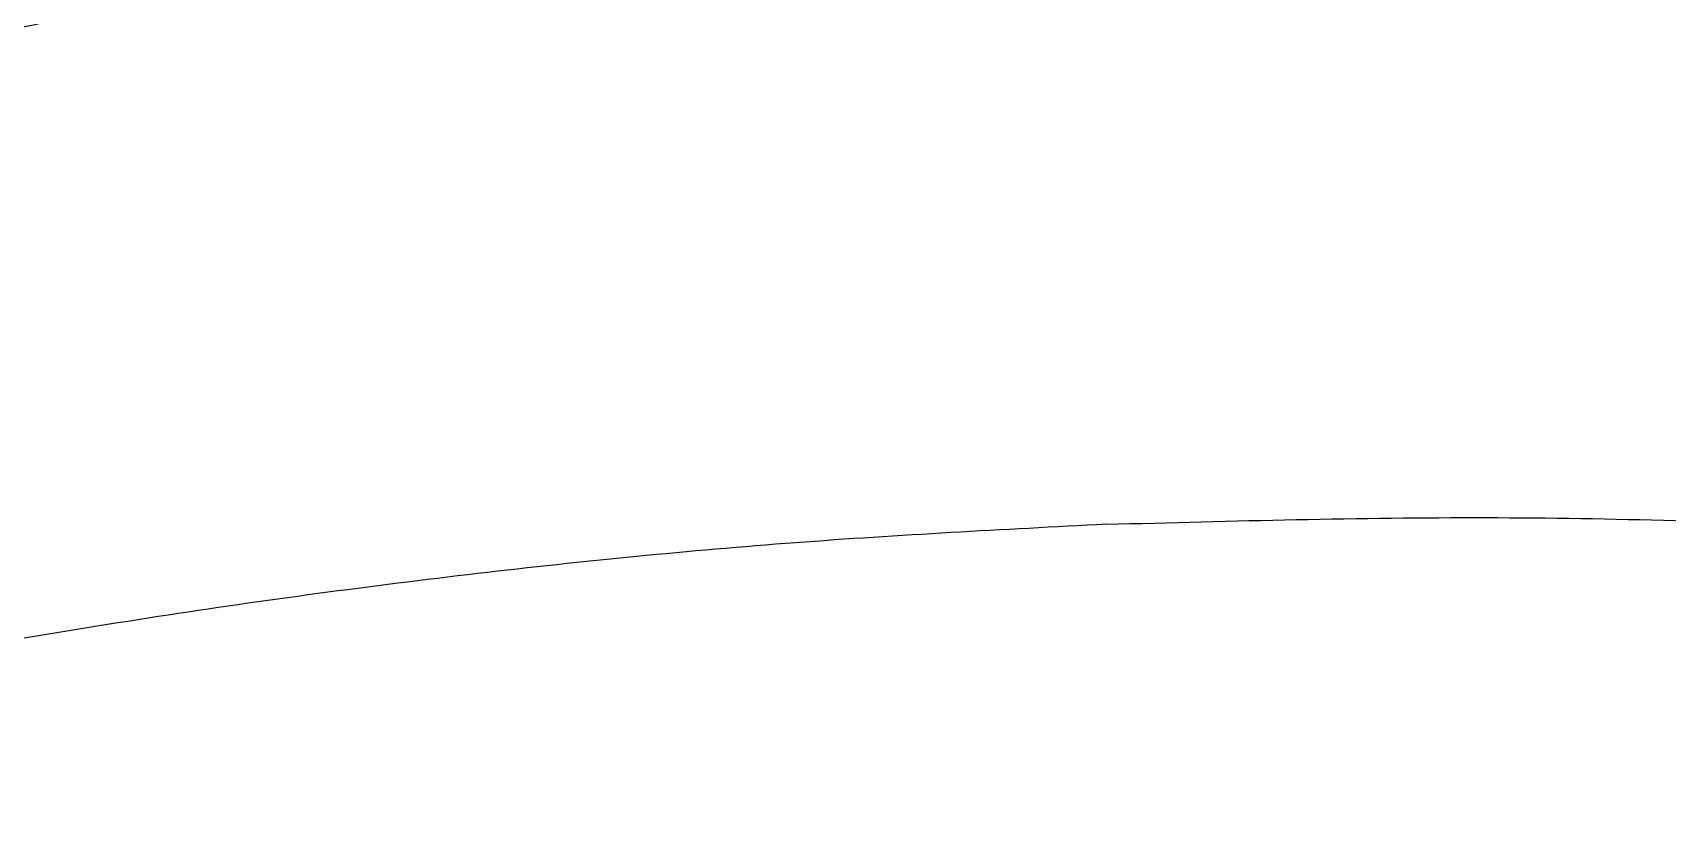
# Model space of a CAD drawing. Extents: x 400 to 501, y 484 to 634.
# Drawn here: x 446.09 to 450.16, y 538.829 to 540.784 of the extents above; entities that cross this region are included whole.
import ezdxf

# ---------------------------------------------------------------- set-up
doc = ezdxf.new("R2010")
doc.units = 0
doc.header["$MEASUREMENT"] = 0
doc.layers.add('DIM', color=3, linetype='Continuous')
doc.layers.add('GEOMETRY', color=3, linetype='Continuous', lineweight=25)

# ---------------------------------------------------------------- blocks, each defined once
blk = doc.blocks.new('2026 GRANDEE')
at = {"layer": 'GEOMETRY', "ltscale": 16}
for points, knots in [([(-6.3238, -56.4559), (-6.106, -56.4044), (-5.6626, -56.2995), (-4.9843, -56.1624), (-4.2926, -56.0285), (-3.6014, -55.8935), (-2.925, -55.7522), (-2.4785, -55.6668), (-2.2592, -55.6248)], [0, 0, 0, 0, 0.161699, 0.329191, 0.499962, 0.670728, 0.838258, 1, 1, 1, 1]), ([(-1.6605, -57.2796), (-1.9191, -57.2929), (-2.4421, -57.3199), (-3.2297, -57.398), (-4.0283, -57.5051), (-4.8307, -57.6442), (-5.6287, -57.8107), (-6.1536, -57.945), (-6.4134, -58.0114)], [0, 0, 0, 0, 0.161149, 0.326087, 0.492599, 0.66271, 0.83305, 1, 1, 1, 1]), ([(-1.6605, -57.2796), (-1.3457, -57.271), (-0.7169, -57.2537), (0.2259, -57.283), (1.1651, -57.3531), (2.1006, -57.4693), (3.034, -57.6275), (3.6499, -57.7712), (3.9592, -57.8433)], [0, 0, 0, 0, 0.166736, 0.332961, 0.499086, 0.665236, 0.831883, 1, 1, 1, 1])]:
    blk.add_open_spline(points, degree=3, knots=knots, dxfattribs=at)

msp = doc.modelspace()

# ---------------------------------------------------------------- block references
at = {"layer": 'DIM'}
msp.add_blockref('2026 GRANDEE', (450.4248, 596.8403), dxfattribs=at)

doc.saveas('drawing.dxf')
